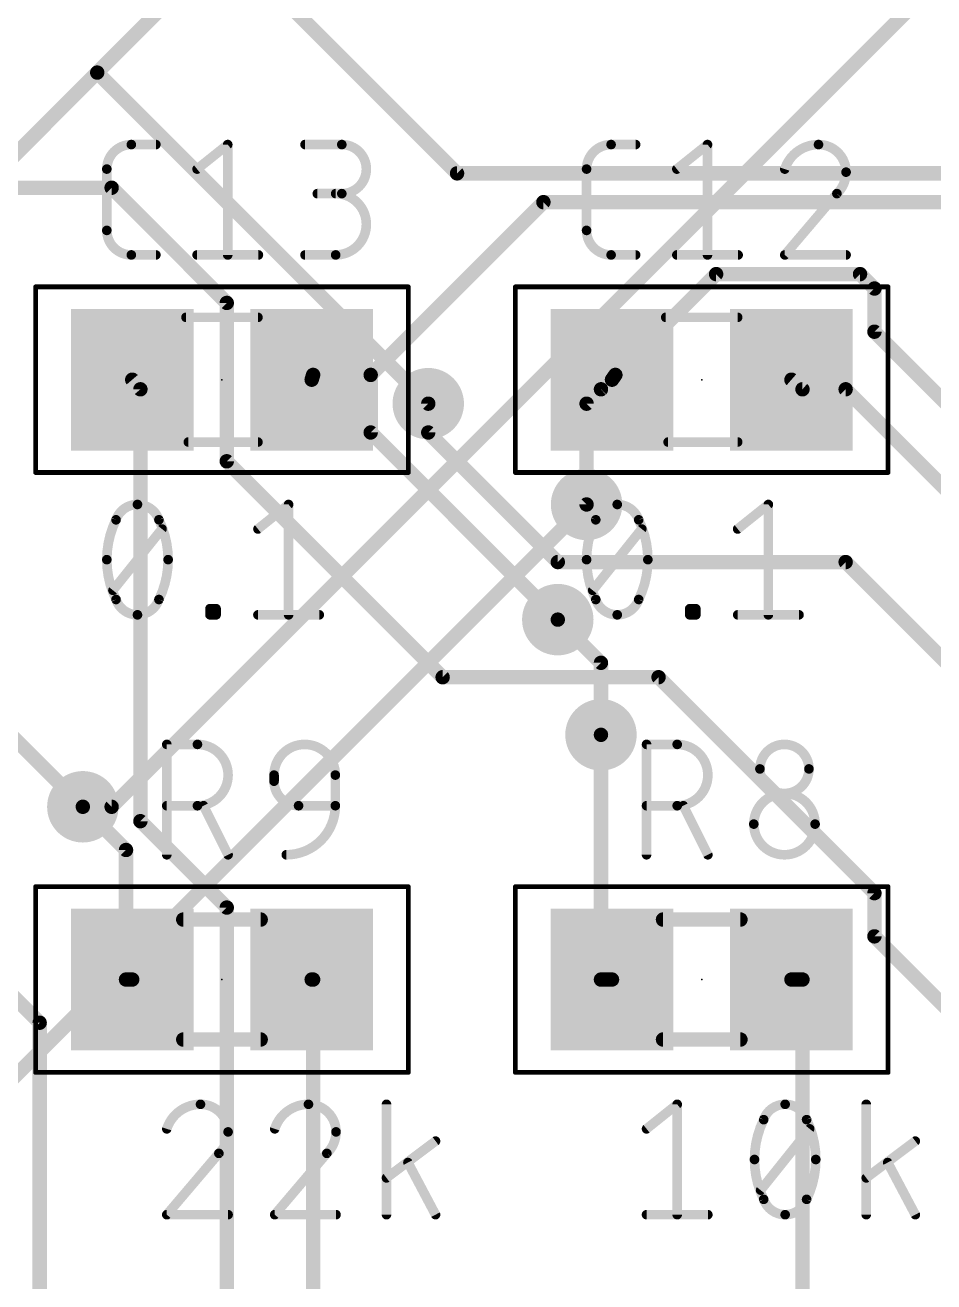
# Model space of a CAD drawing. Extents: x 0 to 100, y 0 to 80.
# Drawn here: x 42.37 to 51.99, y 50.14 to 63.44 of the extents above; entities that cross this region are included whole.
import ezdxf

# ---------------------------------------------------------------- set-up
doc = ezdxf.new("R2010")
doc.units = 0
for name, color, linetype in [('1', 22, 'CONTINUOUS'), ('16', 175, 'CONTINUOUS'), ('18', 82, 'CONTINUOUS'), ('23', 7, 'CONTINUOUS'), ('25', 253, 'CONTINUOUS'), ('27', 253, 'CONTINUOUS'), ('39', 22, 'CONTINUOUS'), ('51', 253, 'CONTINUOUS')]:
    doc.layers.add(name, color=color, linetype=linetype)

# ---------------------------------------------------------------- blocks, each defined once
blk = doc.blocks.new('RECT')
blk.add_solid([(-0.5, -0.5), (0.5, -0.5), (-0.5, 0.5), (0.5, 0.5)])
blk = doc.blocks.new('ROUNDV')
at = {"const_width": 0.5}
blk.add_lwpolyline([(0, -0.25, 1), (0, 0.25, 1), (0, -0.25)], format="xyb", dxfattribs=at)

msp = doc.modelspace()

# ---------------------------------------------------------------- linework, layer by layer
at = {"layer": '1', "const_width": 0.1524}
for points in [[(46.9392, 61.8744), (43.8912, 64.9224)], [(56.5404, 61.8744), (46.9392, 61.8744)], [(33.528, 61.722), (43.2816, 61.722)], [(43.2816, 61.722), (44.5008, 60.5028)], [(47.8536, 61.5696), (46.0248, 59.7408)], [(54.864, 61.5696), (47.8536, 61.5696)], [(48.6156, 59.7408), (49.6824, 60.8076)], [(49.6824, 60.8076), (51.2064, 60.8076)], [(51.2064, 60.8076), (51.3588, 60.6552)], [(51.3588, 60.6552), (51.3588, 60.198)], [(44.5008, 60.5028), (44.5008, 58.8264)], [(51.3588, 60.198), (52.8828, 58.674)], [(43.5864, 59.5884), (43.5, 59.69)], [(45.4152, 59.7408), (45.4, 59.69)], [(46.0248, 59.7408), (45.4, 59.69)], [(46.0248, 59.7408), (45.4152, 59.7408)], [(46.0248, 59.7408), (46.0248, 59.1312)], [(48.4632, 59.5884), (48.58, 59.69)], [(48.6156, 59.7408), (48.58, 59.69)], [(50.5968, 59.5884), (50.48, 59.69)], [(43.5864, 55.0164), (43.5864, 59.5884)], [(48.4632, 59.5884), (48.3108, 59.436)], [(50.5968, 59.5884), (51.054, 59.5884)], [(51.054, 59.5884), (56.5404, 54.102)], [(46.6344, 59.436), (46.6344, 59.1312)], [(48.3108, 59.436), (48.3108, 58.3692)], [(46.0248, 59.1312), (48.006, 57.15)], [(46.6344, 59.1312), (48.006, 57.7596)], [(39.3192, 58.8264), (42.9768, 55.1688)], [(44.5008, 58.8264), (46.7868, 56.5404)], [(48.006, 57.7596), (51.054, 57.7596)], [(51.054, 57.7596), (55.4736, 53.34)], [(42.5196, 52.8828), (38.5572, 56.8452)], [(46.7868, 56.5404), (49.0728, 56.5404)], [(49.0728, 56.5404), (51.3588, 54.2544)], [(48.4632, 55.9308), (48.4632, 53.34)], [(42.9768, 55.1688), (43.434, 54.7116)], [(44.5008, 54.102), (43.5864, 55.0164)], [(43.434, 54.7116), (43.434, 53.34)], [(51.3588, 54.2544), (51.3588, 53.7972)], [(44.5008, 47.244), (44.5008, 54.102)], [(51.3588, 53.7972), (54.864, 50.292)], [(43.434, 53.34), (43.5, 53.34)], [(45.4152, 53.34), (45.4, 53.34)], [(45.4152, 49.9872), (45.4152, 53.34)], [(48.4632, 53.34), (48.58, 53.34)], [(50.5968, 53.34), (50.48, 53.34)], [(50.5968, 45.72), (50.5968, 53.34)], [(42.5196, 44.8056), (42.5196, 52.8828)]]:
    msp.add_lwpolyline(points, dxfattribs=at)
at = {"layer": '1', "const_width": 0.0762}
for points in [[(46.9392, 61.9125, 1), (46.9392, 61.8363)], [(46.9123, 61.8475, 1), (46.9661, 61.9013)], [(43.3085, 61.7489, 1), (43.2547, 61.6951)], [(43.2816, 61.6839, 1), (43.2816, 61.7601)], [(47.8536, 61.6077, 1), (47.8536, 61.5315)], [(47.8805, 61.5427, 1), (47.8267, 61.5965)], [(49.6824, 60.8457, 1), (49.6824, 60.7695)], [(49.7093, 60.7807, 1), (49.6555, 60.8345)], [(51.2333, 60.8345, 1), (51.1795, 60.7807)], [(51.2064, 60.7695, 1), (51.2064, 60.8457)], [(51.3969, 60.6552, 1), (51.3207, 60.6552)], [(51.3319, 60.6283, 1), (51.3857, 60.6821)], [(44.5389, 60.5028, 1), (44.4627, 60.5028)], [(44.4739, 60.4759, 1), (44.5277, 60.5297)], [(51.3857, 60.2249, 1), (51.3319, 60.1711)], [(51.3207, 60.198, 1), (51.3969, 60.198)], [(43.529, 59.7147, 1), (43.471, 59.6653)], [(45.3969, 59.728, 1), (45.4031, 59.652)], [(45.3635, 59.7009, 1), (45.4365, 59.6791)], [(45.4152, 59.7789, 1), (45.4152, 59.7027)], [(45.4517, 59.7299, 1), (45.3787, 59.7517)], [(46.0629, 59.7408, 1), (45.9867, 59.7408)], [(45.9979, 59.7677, 1), (46.0517, 59.7139)], [(46.0279, 59.7028, 1), (46.0217, 59.7788)], [(46.0248, 59.7027, 1), (46.0248, 59.7789)], [(48.5488, 59.7119, 1), (48.6112, 59.6681)], [(48.605, 59.6613, 1), (48.555, 59.7187)], [(48.5887, 59.7677, 1), (48.6425, 59.7139)], [(48.6468, 59.7189, 1), (48.5844, 59.7627)], [(50.505, 59.7187, 1), (50.455, 59.6613)], [(43.6245, 59.5884, 1), (43.5483, 59.5884)], [(43.5574, 59.5637, 1), (43.6154, 59.6131)], [(48.4382, 59.6171, 1), (48.4882, 59.5597)], [(48.4901, 59.5615, 1), (48.4363, 59.6153)], [(50.5968, 59.6265, 1), (50.5968, 59.5503)], [(50.5718, 59.5597, 1), (50.6218, 59.6171)], [(51.0809, 59.6153, 1), (51.0271, 59.5615)], [(51.054, 59.5503, 1), (51.054, 59.6265)], [(46.6725, 59.436, 1), (46.5963, 59.436)], [(48.3489, 59.436, 1), (48.2727, 59.436)], [(48.2839, 59.4629, 1), (48.3377, 59.4091)], [(46.0517, 59.1581, 1), (45.9979, 59.1043)], [(46.6613, 59.1581, 1), (46.6075, 59.1043)], [(45.9867, 59.1312, 1), (46.0629, 59.1312)], [(46.5963, 59.1312, 1), (46.6725, 59.1312)], [(44.4627, 58.8264, 1), (44.5389, 58.8264)], [(44.5277, 58.8533, 1), (44.4739, 58.7995)], [(48.2727, 58.3692, 1), (48.3489, 58.3692)], [(48.006, 57.7977, 1), (48.006, 57.7215)], [(47.9791, 57.7327, 1), (48.0329, 57.7865)], [(51.0809, 57.7865, 1), (51.0271, 57.7327)], [(51.054, 57.7215, 1), (51.054, 57.7977)], [(47.9791, 57.1231, 1), (48.0329, 57.1769)], [(46.7868, 56.5785, 1), (46.7868, 56.5023)], [(46.7599, 56.5135, 1), (46.8137, 56.5673)], [(49.0997, 56.5673, 1), (49.0459, 56.5135)], [(49.0728, 56.5023, 1), (49.0728, 56.5785)], [(48.5013, 55.9308, 1), (48.4251, 55.9308)], [(43.0037, 55.1957, 1), (42.9499, 55.1419)], [(42.9499, 55.1419, 1), (43.0037, 55.1957)], [(43.6133, 55.0433, 1), (43.5595, 54.9895)], [(43.5483, 55.0164, 1), (43.6245, 55.0164)], [(43.4721, 54.7116, 1), (43.3959, 54.7116)], [(43.4071, 54.6847, 1), (43.4609, 54.7385)], [(51.3969, 54.2544, 1), (51.3207, 54.2544)], [(51.3319, 54.2275, 1), (51.3857, 54.2813)], [(44.5389, 54.102, 1), (44.4627, 54.102)], [(44.4739, 54.0751, 1), (44.5277, 54.1289)], [(51.3207, 53.7972, 1), (51.3969, 53.7972)], [(51.3857, 53.8241, 1), (51.3319, 53.7703)], [(43.434, 53.3781, 1), (43.434, 53.3019)], [(43.3959, 53.34, 1), (43.4721, 53.34)], [(43.5, 53.3019, 1), (43.5, 53.3781)], [(45.4, 53.3781, 1), (45.4, 53.3019)], [(45.4533, 53.34, 1), (45.3771, 53.34)], [(45.4152, 53.3019, 1), (45.4152, 53.3781)], [(48.4632, 53.3781, 1), (48.4632, 53.3019)], [(48.4251, 53.34, 1), (48.5013, 53.34)], [(48.58, 53.3019, 1), (48.58, 53.3781)], [(50.48, 53.3781, 1), (50.48, 53.3019)], [(50.6349, 53.34, 1), (50.5587, 53.34)], [(50.5968, 53.3019, 1), (50.5968, 53.3781)], [(42.5577, 52.8828, 1), (42.4815, 52.8828)], [(42.4927, 52.8559, 1), (42.5465, 52.9097)]]:
    msp.add_lwpolyline(points, format="xyb", dxfattribs=at)
at = {"layer": '16', "const_width": 0.1524}
for points in [[(43.2816, 55.1688), (55.7784, 67.6656)], [(43.1292, 62.9412), (44.958, 64.77)], [(41.3004, 61.1124), (43.1292, 62.9412)], [(43.1292, 62.9412), (46.6344, 59.436)], [(48.3108, 58.3692), (41.91, 51.9684)], [(48.006, 57.15), (48.4632, 56.6928)], [(48.4632, 56.6928), (48.4632, 55.9308)], [(42.9768, 55.1688), (43.2816, 55.1688)]]:
    msp.add_lwpolyline(points, dxfattribs=at)
at = {"layer": '16', "const_width": 0.0762}
for points in [[(43.1561, 62.9681, 1), (43.1023, 62.9143)], [(43.1023, 62.9681, 1), (43.1561, 62.9143)], [(43.1561, 62.9143, 1), (43.1023, 62.9681)], [(46.6075, 59.4091, 1), (46.6613, 59.4629)], [(48.3377, 58.3423, 1), (48.2839, 58.3961)], [(48.0329, 57.1769, 1), (47.9791, 57.1231)], [(48.5013, 56.6928, 1), (48.4251, 56.6928)], [(48.4363, 56.6659, 1), (48.4901, 56.7197)], [(48.4251, 55.9308, 1), (48.5013, 55.9308)], [(42.9768, 55.2069, 1), (42.9768, 55.1307)], [(43.2547, 55.1957, 1), (43.3085, 55.1419)], [(43.2816, 55.1307, 1), (43.2816, 55.2069)]]:
    msp.add_lwpolyline(points, format="xyb", dxfattribs=at)
at = {"layer": '23'}
for p in [(44.45, 59.69), (49.53, 59.69), (44.45, 53.34), (49.53, 53.34)]:
    msp.add_point(p, dxfattribs=at)
at = {"layer": '25'}
for points, const_width in [([(43.4904, 62.1792, 0.4142), (43.2308, 61.9196)], 0.1016), ([(43.4904, 62.2046, 1), (43.4904, 62.1538)], 0.0508), ([(43.4904, 62.1538, 1), (43.4904, 62.2046)], 0.0508), ([(43.7501, 62.1538, 1), (43.7501, 62.2046)], 0.0508), ([(44.5366, 62.1792, 1), (44.4858, 62.1792)], 0.0508), ([(44.527, 62.1594, 1), (44.4953, 62.199)], 0.0508), ([(45.3296, 62.2046, 1), (45.3296, 62.1538)], 0.0508), ([(45.7191, 61.6599, 1), (45.7191, 62.1792)], 0.1016), ([(45.7191, 62.2046, 1), (45.7191, 62.1538)], 0.0508), ([(45.7191, 62.1538, 1), (45.7191, 62.2046)], 0.0508), ([(48.5704, 62.1792, 0.4142), (48.3108, 61.9196)], 0.1016), ([(48.5704, 62.2046, 1), (48.5704, 62.1538)], 0.0508), ([(48.5704, 62.1538, 1), (48.5704, 62.2046)], 0.0508), ([(48.8301, 62.1538, 1), (48.8301, 62.2046)], 0.0508), ([(49.6166, 62.1792, 1), (49.5658, 62.1792)], 0.0508), ([(49.607, 62.1594, 1), (49.5753, 62.199)], 0.0508), ([(50.7666, 62.1792, 0.3252), (50.4096, 61.9196)], 0.1016), ([(51.0587, 61.8871, 0.4142), (50.7666, 62.1792)], 0.1016), ([(50.7666, 62.2046, 1), (50.7666, 62.1538)], 0.0508), ([(50.7666, 62.1538, 1), (50.7666, 62.2046)], 0.0508), ([(43.2562, 61.9196, 1), (43.2054, 61.9196)], 0.0508), ([(43.2054, 61.9196, 1), (43.2562, 61.9196)], 0.0508), ([(44.1708, 61.9394, 1), (44.2025, 61.8997)], 0.0508), ([(48.3362, 61.9196, 1), (48.2854, 61.9196)], 0.0508), ([(48.2854, 61.9196, 1), (48.3362, 61.9196)], 0.0508), ([(49.2508, 61.9394, 1), (49.2825, 61.8997)], 0.0508), ([(50.3854, 61.9274, 1), (50.4338, 61.9117)], 0.0508), ([(50.9614, 61.6599, 0.2053), (51.0587, 61.8871)], 0.1016), ([(51.0841, 61.8871, 1), (51.0333, 61.8871)], 0.0508), ([(51.0333, 61.8871, 1), (51.0841, 61.8871)], 0.0508), ([(45.4594, 61.6853, 1), (45.4594, 61.6345)], 0.0508), ([(45.6542, 61.0108, 1), (45.6542, 61.6599)], 0.1016), ([(45.6542, 61.6853, 1), (45.6542, 61.6345)], 0.0508), ([(45.7191, 61.6853, 1), (45.7191, 61.6345)], 0.0508), ([(45.7191, 61.6345, 1), (45.7191, 61.6853)], 0.0508), ([(50.9438, 61.6783, 1), (50.9789, 61.6415)], 0.0508), ([(50.9807, 61.6435, 1), (50.942, 61.6764)], 0.0508), ([(43.2308, 61.2704, 0.4142), (43.4904, 61.0108)], 0.1016), ([(43.2562, 61.2704, 1), (43.2054, 61.2704)], 0.0508), ([(43.2054, 61.2704, 1), (43.2562, 61.2704)], 0.0508), ([(48.3108, 61.2704, 0.4142), (48.5704, 61.0108)], 0.1016), ([(48.3362, 61.2704, 1), (48.2854, 61.2704)], 0.0508), ([(48.2854, 61.2704, 1), (48.3362, 61.2704)], 0.0508), ([(43.4904, 61.0362, 1), (43.4904, 60.9854)], 0.0508), ([(43.4904, 60.9854, 1), (43.4904, 61.0362)], 0.0508), ([(43.7501, 60.9854, 1), (43.7501, 61.0362)], 0.0508), ([(44.1866, 61.0362, 1), (44.1866, 60.9854)], 0.0508), ([(44.4858, 61.0108, 1), (44.5366, 61.0108)], 0.0508), ([(44.8357, 60.9854, 1), (44.8357, 61.0362)], 0.0508), ([(45.3296, 61.0362, 1), (45.3296, 60.9854)], 0.0508), ([(45.6542, 61.0362, 1), (45.6542, 60.9854)], 0.0508), ([(45.6542, 60.9854, 1), (45.6542, 61.0362)], 0.0508), ([(48.5704, 61.0362, 1), (48.5704, 60.9854)], 0.0508), ([(48.5704, 60.9854, 1), (48.5704, 61.0362)], 0.0508), ([(48.8301, 60.9854, 1), (48.8301, 61.0362)], 0.0508), ([(49.2666, 61.0362, 1), (49.2666, 60.9854)], 0.0508), ([(49.5658, 61.0108, 1), (49.6166, 61.0108)], 0.0508), ([(49.9157, 60.9854, 1), (49.9157, 61.0362)], 0.0508), ([(50.4096, 61.0362, 1), (50.4096, 60.9854)], 0.0508), ([(50.3903, 61.0273, 1), (50.429, 60.9943)], 0.0508), ([(51.0587, 60.9854, 1), (51.0587, 61.0362)], 0.0508), ([(43.8912, 55.8292, 1), (43.8404, 55.8292)], 0.0508), ([(43.8658, 55.8546, 1), (43.8658, 55.8038)], 0.0508), ([(44.1904, 55.1801, 1), (44.1904, 55.8292)], 0.1016), ([(44.1904, 55.8546, 1), (44.1904, 55.8038)], 0.0508), ([(44.1904, 55.8038, 1), (44.1904, 55.8546)], 0.0508), ([(45.6505, 55.5046, 1), (45.0014, 55.5046)], 0.1016), ([(48.9712, 55.8292, 1), (48.9204, 55.8292)], 0.0508), ([(48.9458, 55.8546, 1), (48.9458, 55.8038)], 0.0508), ([(49.2704, 55.1801, 1), (49.2704, 55.8292)], 0.1016), ([(49.2704, 55.8546, 1), (49.2704, 55.8038)], 0.0508), ([(49.2704, 55.8038, 1), (49.2704, 55.8546)], 0.0508), ([(50.6656, 55.5696, 1), (50.1463, 55.5696)], 0.1016), ([(50.1463, 55.5696, 1), (50.6656, 55.5696)], 0.1016), ([(50.1717, 55.5696, 1), (50.1209, 55.5696)], 0.0508), ([(50.691, 55.5696, 1), (50.6402, 55.5696)], 0.0508), ([(45.0268, 55.5046, 1), (44.976, 55.5046)], 0.0508), ([(44.976, 55.5046, 1), (45.0268, 55.5046)], 0.0508), ([(45.0014, 55.4397, 0.4142), (45.2611, 55.1801)], 0.1016), ([(45.0268, 55.4397, 1), (44.976, 55.4397)], 0.0508), ([(45.6759, 55.5046, 1), (45.6251, 55.5046)], 0.0508), ([(45.6251, 55.5046, 1), (45.6759, 55.5046)], 0.0508), ([(50.1209, 55.5696, 1), (50.1717, 55.5696)], 0.0508), ([(50.6402, 55.5696, 1), (50.691, 55.5696)], 0.0508), ([(44.976, 55.4397, 1), (45.0268, 55.4397)], 0.0508), ([(50.7305, 54.9854, 1), (50.0814, 54.9854)], 0.1016), ([(43.8658, 55.2055, 1), (43.8658, 55.1547)], 0.0508), ([(44.1904, 55.2055, 1), (44.1904, 55.1547)], 0.0508), ([(44.1904, 55.1547, 1), (44.1904, 55.2055)], 0.0508), ([(44.278, 55.1914, 1), (44.2325, 55.1687)], 0.0508), ([(45.1313, 54.6608, 0.4142), (45.6505, 55.1801)], 0.1016), ([(45.2611, 55.2055, 1), (45.2611, 55.1547)], 0.0508), ([(45.2611, 55.1547, 1), (45.2611, 55.2055)], 0.0508), ([(45.6759, 55.1801, 1), (45.6251, 55.1801)], 0.0508), ([(45.6505, 55.1547, 1), (45.6505, 55.2055)], 0.0508), ([(48.9458, 55.2055, 1), (48.9458, 55.1547)], 0.0508), ([(49.2704, 55.2055, 1), (49.2704, 55.1547)], 0.0508), ([(49.2704, 55.1547, 1), (49.2704, 55.2055)], 0.0508), ([(49.358, 55.1914, 1), (49.3125, 55.1687)], 0.0508), ([(45.6251, 55.1801, 1), (45.6759, 55.1801)], 0.0508), ([(50.0814, 54.9854, 1), (50.7305, 54.9854)], 0.1016), ([(50.1068, 54.9854, 1), (50.056, 54.9854)], 0.0508), ([(50.056, 54.9854, 1), (50.1068, 54.9854)], 0.0508), ([(50.7559, 54.9854, 1), (50.7051, 54.9854)], 0.0508), ([(50.7051, 54.9854, 1), (50.7559, 54.9854)], 0.0508), ([(43.8404, 54.6608, 1), (43.8912, 54.6608)], 0.0508), ([(44.4922, 54.6494, 1), (44.5376, 54.6722)], 0.0508), ([(45.1313, 54.6862, 1), (45.1313, 54.6354)], 0.0508), ([(48.9204, 54.6608, 1), (48.9712, 54.6608)], 0.0508), ([(49.5722, 54.6494, 1), (49.6176, 54.6722)], 0.0508)]:
    msp.add_lwpolyline(points, format="xyb", dxfattribs=dict(at, const_width=const_width))
at = {"layer": '25', "const_width": 0.1016}
for points in [[(43.4904, 62.1792), (43.7501, 62.1792)], [(44.1866, 61.9196), (44.5112, 62.1792)], [(44.5112, 62.1792), (44.5112, 61.0108)], [(45.3296, 62.1792), (45.7191, 62.1792)], [(48.5704, 62.1792), (48.8301, 62.1792)], [(49.2666, 61.9196), (49.5912, 62.1792)], [(49.5912, 62.1792), (49.5912, 61.0108)], [(43.2308, 61.2704), (43.2308, 61.9196)], [(48.3108, 61.2704), (48.3108, 61.9196)], [(45.7191, 61.6599), (45.4594, 61.6599)], [(50.9614, 61.6599), (50.4096, 61.0108)], [(43.7501, 61.0108), (43.4904, 61.0108)], [(44.1866, 61.0108), (44.8357, 61.0108)], [(45.3296, 61.0108), (45.6542, 61.0108)], [(48.8301, 61.0108), (48.5704, 61.0108)], [(49.2666, 61.0108), (49.9157, 61.0108)], [(50.4096, 61.0108), (51.0587, 61.0108)], [(43.8658, 54.6608), (43.8658, 55.8292)], [(43.8658, 55.8292), (44.1904, 55.8292)], [(48.9458, 54.6608), (48.9458, 55.8292)], [(48.9458, 55.8292), (49.2704, 55.8292)], [(45.0014, 55.4397), (45.0014, 55.5046)], [(45.6505, 55.5046), (45.6505, 55.1801)], [(44.1904, 55.1801), (43.8658, 55.1801)], [(44.5149, 54.6608), (44.2553, 55.1801)], [(45.6505, 55.1801), (45.2611, 55.1801)], [(49.2704, 55.1801), (48.9458, 55.1801)], [(49.5949, 54.6608), (49.3353, 55.1801)]]:
    msp.add_lwpolyline(points, dxfattribs=at)
at = {"layer": '27'}
for points, const_width in [([(43.5554, 58.3692, 0.3205), (43.3282, 58.2069)], 0.1016), ([(43.7825, 58.2069, 0.3205), (43.5554, 58.3692)], 0.1016), ([(43.5554, 58.3946, 1), (43.5554, 58.3438)], 0.0508), ([(43.5554, 58.3438, 1), (43.5554, 58.3946)], 0.0508), ([(45.1809, 58.3692, 1), (45.1301, 58.3692)], 0.0508), ([(45.1714, 58.3494, 1), (45.1397, 58.389)], 0.0508), ([(48.6354, 58.3692, 0.3205), (48.4082, 58.2069)], 0.1016), ([(48.8625, 58.2069, 0.3205), (48.6354, 58.3692)], 0.1016), ([(48.6354, 58.3946, 1), (48.6354, 58.3438)], 0.0508), ([(48.6354, 58.3438, 1), (48.6354, 58.3946)], 0.0508), ([(50.2609, 58.3692, 1), (50.2101, 58.3692)], 0.0508), ([(50.2514, 58.3494, 1), (50.2197, 58.389)], 0.0508), ([(43.3282, 58.2069, 0.1139), (43.2308, 57.785)], 0.1016), ([(43.3041, 58.2152, 1), (43.3522, 58.1987)], 0.0508), ([(43.351, 58.1958, 1), (43.3053, 58.2181)], 0.0508), ([(43.8054, 58.2181, 1), (43.7597, 58.1958)], 0.0508), ([(43.8799, 57.785, 0.1139), (43.7825, 58.2069)], 0.1016), ([(43.7585, 58.1987, 1), (43.8066, 58.2152)], 0.0508), ([(43.8348, 58.0937, 1), (43.7952, 58.1254)], 0.0508), ([(44.8151, 58.1294, 1), (44.8469, 58.0897)], 0.0508), ([(48.4082, 58.2069, 0.1139), (48.3108, 57.785)], 0.1016), ([(48.3841, 58.2152, 1), (48.4322, 58.1987)], 0.0508), ([(48.431, 58.1958, 1), (48.3853, 58.2181)], 0.0508), ([(48.8854, 58.2181, 1), (48.8397, 58.1958)], 0.0508), ([(48.9599, 57.785, 0.1139), (48.8625, 58.2069)], 0.1016), ([(48.8385, 58.1987, 1), (48.8866, 58.2152)], 0.0508), ([(48.9148, 58.0937, 1), (48.8752, 58.1254)], 0.0508), ([(49.8951, 58.1294, 1), (49.9269, 58.0897)], 0.0508), ([(43.2308, 57.785, 0.1139), (43.3282, 57.3631)], 0.1016), ([(43.2562, 57.785, 1), (43.2054, 57.785)], 0.0508), ([(43.2054, 57.785, 1), (43.2562, 57.785)], 0.0508), ([(43.7825, 57.3631, 0.1139), (43.8799, 57.785)], 0.1016), ([(43.9053, 57.785, 1), (43.8545, 57.785)], 0.0508), ([(43.8545, 57.785, 1), (43.9053, 57.785)], 0.0508), ([(48.3108, 57.785, 0.1139), (48.4082, 57.3631)], 0.1016), ([(48.3362, 57.785, 1), (48.2854, 57.785)], 0.0508), ([(48.2854, 57.785, 1), (48.3362, 57.785)], 0.0508), ([(48.8625, 57.3631, 0.1139), (48.9599, 57.785)], 0.1016), ([(48.9853, 57.785, 1), (48.9345, 57.785)], 0.0508), ([(48.9345, 57.785, 1), (48.9853, 57.785)], 0.0508), ([(43.2759, 57.4763, 1), (43.3155, 57.4446)], 0.0508), ([(48.3559, 57.4763, 1), (48.3955, 57.4446)], 0.0508), ([(43.3522, 57.3713, 1), (43.3041, 57.3548)], 0.0508), ([(43.3282, 57.3631, 0.3205), (43.5554, 57.2008)], 0.1016), ([(43.3053, 57.3519, 1), (43.351, 57.3742)], 0.0508), ([(43.5554, 57.2008, 0.3205), (43.7825, 57.3631)], 0.1016), ([(43.7597, 57.3742, 1), (43.8054, 57.3519)], 0.0508), ([(43.8066, 57.3548, 1), (43.7585, 57.3713)], 0.0508), ([(48.4322, 57.3713, 1), (48.3841, 57.3548)], 0.0508), ([(48.4082, 57.3631, 0.3205), (48.6354, 57.2008)], 0.1016), ([(48.3853, 57.3519, 1), (48.431, 57.3742)], 0.0508), ([(48.6354, 57.2008, 0.3205), (48.8625, 57.3631)], 0.1016), ([(48.8397, 57.3742, 1), (48.8854, 57.3519)], 0.0508), ([(48.8866, 57.3548, 1), (48.8385, 57.3713)], 0.0508), ([(43.5554, 57.2262, 1), (43.5554, 57.1754)], 0.0508), ([(43.5554, 57.1754, 1), (43.5554, 57.2262)], 0.0508), ([(44.3484, 57.2657, 1), (44.2976, 57.2657)], 0.0508), ([(44.323, 57.2911, 1), (44.323, 57.2403)], 0.0508), ([(44.323, 57.2262, 1), (44.323, 57.1754)], 0.0508), ([(44.2976, 57.2008, 1), (44.3484, 57.2008)], 0.0508), ([(44.4133, 57.2657, 1), (44.3625, 57.2657)], 0.0508), ([(44.3625, 57.2008, 1), (44.4133, 57.2008)], 0.0508), ([(44.3879, 57.2403, 1), (44.3879, 57.2911)], 0.0508), ([(44.3879, 57.1754, 1), (44.3879, 57.2262)], 0.0508), ([(44.831, 57.2262, 1), (44.831, 57.1754)], 0.0508), ([(45.1301, 57.2008, 1), (45.1809, 57.2008)], 0.0508), ([(45.4801, 57.1754, 1), (45.4801, 57.2262)], 0.0508), ([(48.6354, 57.2262, 1), (48.6354, 57.1754)], 0.0508), ([(48.6354, 57.1754, 1), (48.6354, 57.2262)], 0.0508), ([(49.4284, 57.2657, 1), (49.3776, 57.2657)], 0.0508), ([(49.403, 57.2911, 1), (49.403, 57.2403)], 0.0508), ([(49.403, 57.2262, 1), (49.403, 57.1754)], 0.0508), ([(49.3776, 57.2008, 1), (49.4284, 57.2008)], 0.0508), ([(49.4933, 57.2657, 1), (49.4425, 57.2657)], 0.0508), ([(49.4425, 57.2008, 1), (49.4933, 57.2008)], 0.0508), ([(49.4679, 57.2403, 1), (49.4679, 57.2911)], 0.0508), ([(49.4679, 57.1754, 1), (49.4679, 57.2262)], 0.0508), ([(49.911, 57.2262, 1), (49.911, 57.1754)], 0.0508), ([(50.2101, 57.2008, 1), (50.2609, 57.2008)], 0.0508), ([(50.5601, 57.1754, 1), (50.5601, 57.2262)], 0.0508), ([(44.2228, 52.0192, 0.3252), (43.8658, 51.7596)], 0.1016), ([(44.5149, 51.7271, 0.4142), (44.2228, 52.0192)], 0.1016), ([(44.2228, 52.0446, 1), (44.2228, 51.9938)], 0.0508), ([(44.2228, 51.9938, 1), (44.2228, 52.0446)], 0.0508), ([(45.3658, 52.0192, 0.3252), (45.0088, 51.7596)], 0.1016), ([(45.6579, 51.7271, 0.4142), (45.3658, 52.0192)], 0.1016), ([(45.3658, 52.0446, 1), (45.3658, 51.9938)], 0.0508), ([(45.3658, 51.9938, 1), (45.3658, 52.0446)], 0.0508), ([(46.2176, 52.0192, 1), (46.1668, 52.0192)], 0.0508), ([(49.2958, 52.0192, 1), (49.245, 52.0192)], 0.0508), ([(49.2862, 51.9994, 1), (49.2545, 52.039)], 0.0508), ([(50.4134, 52.0192, 0.3205), (50.1862, 51.8569)], 0.1016), ([(50.4133, 52.0446, 1), (50.4134, 51.9938)], 0.0508), ([(50.6405, 51.8569, 0.3205), (50.4134, 52.0192)], 0.1016), ([(50.4133, 51.9938, 1), (50.4134, 52.0446)], 0.0508), ([(51.2976, 52.0192, 1), (51.2468, 52.0192)], 0.0508), ([(50.1862, 51.8569, 0.1139), (50.0888, 51.435)], 0.1016), ([(50.1621, 51.8652, 1), (50.2102, 51.8487)], 0.0508), ([(50.209, 51.8458, 1), (50.1633, 51.8681)], 0.0508), ([(50.6634, 51.8681, 1), (50.6177, 51.8458)], 0.0508), ([(50.7379, 51.435, 0.1139), (50.6405, 51.8569)], 0.1016), ([(50.6165, 51.8487, 1), (50.6646, 51.8652)], 0.0508), ([(43.8416, 51.7674, 1), (43.89, 51.7517)], 0.0508), ([(44.4175, 51.4999, 0.2053), (44.5149, 51.7271)], 0.1016), ([(44.5403, 51.7271, 1), (44.4895, 51.7271)], 0.0508), ([(44.4895, 51.7271, 1), (44.5403, 51.7271)], 0.0508), ([(44.9846, 51.7674, 1), (45.033, 51.7517)], 0.0508), ([(45.5605, 51.4999, 0.2053), (45.6579, 51.7271)], 0.1016), ([(45.6833, 51.7271, 1), (45.6325, 51.7271)], 0.0508), ([(45.6325, 51.7271, 1), (45.6833, 51.7271)], 0.0508), ([(48.9299, 51.7794, 1), (48.9617, 51.7397)], 0.0508), ([(50.6928, 51.7437, 1), (50.6532, 51.7754)], 0.0508), ([(46.7267, 51.6094, 1), (46.6962, 51.6501)], 0.0508), ([(51.8067, 51.6094, 1), (51.7762, 51.6501)], 0.0508), ([(44.4, 51.5183, 1), (44.4351, 51.4815)], 0.0508), ([(44.4369, 51.4835, 1), (44.3982, 51.5164)], 0.0508), ([(45.543, 51.5183, 1), (45.5781, 51.4815)], 0.0508), ([(45.5799, 51.4835, 1), (45.5412, 51.5164)], 0.0508), ([(46.4418, 51.4144, 1), (46.3969, 51.3907)], 0.0508), ([(50.0888, 51.435, 0.1139), (50.1862, 51.0131)], 0.1016), ([(50.1142, 51.435, 1), (50.0634, 51.435)], 0.0508), ([(50.0634, 51.435, 1), (50.1142, 51.435)], 0.0508), ([(50.6405, 51.0131, 0.1139), (50.7379, 51.435)], 0.1016), ([(50.7633, 51.435, 1), (50.7125, 51.435)], 0.0508), ([(50.7125, 51.435, 1), (50.7633, 51.435)], 0.0508), ([(51.5218, 51.4144, 1), (51.4769, 51.3907)], 0.0508), ([(46.1769, 51.2606, 1), (46.2074, 51.2199)], 0.0508), ([(51.2569, 51.2606, 1), (51.2874, 51.2199)], 0.0508), ([(50.1339, 51.1263, 1), (50.1735, 51.0946)], 0.0508), ([(50.2102, 51.0213, 1), (50.1621, 51.0048)], 0.0508), ([(50.1862, 51.0131, 0.3205), (50.4134, 50.8508)], 0.1016), ([(50.1633, 51.0019, 1), (50.209, 51.0242)], 0.0508), ([(50.4134, 50.8508, 0.3205), (50.6405, 51.0131)], 0.1016), ([(50.6177, 51.0242, 1), (50.6634, 51.0019)], 0.0508), ([(50.6646, 51.0048, 1), (50.6165, 51.0213)], 0.0508), ([(43.8464, 50.8673, 1), (43.8852, 50.8343)], 0.0508), ([(43.8658, 50.8762, 1), (43.8658, 50.8254)], 0.0508), ([(44.5149, 50.8254, 1), (44.5149, 50.8762)], 0.0508), ([(44.9894, 50.8673, 1), (45.0282, 50.8343)], 0.0508), ([(45.0088, 50.8762, 1), (45.0088, 50.8254)], 0.0508), ([(45.6579, 50.8254, 1), (45.6579, 50.8762)], 0.0508), ([(46.1668, 50.8508, 1), (46.2176, 50.8508)], 0.0508), ([(46.689, 50.8389, 1), (46.7339, 50.8627)], 0.0508), ([(48.9458, 50.8762, 1), (48.9458, 50.8254)], 0.0508), ([(49.245, 50.8508, 1), (49.2958, 50.8508)], 0.0508), ([(49.5949, 50.8254, 1), (49.5949, 50.8762)], 0.0508), ([(50.4133, 50.8762, 1), (50.4134, 50.8254)], 0.0508), ([(50.4133, 50.8254, 1), (50.4134, 50.8762)], 0.0508), ([(51.2468, 50.8508, 1), (51.2976, 50.8508)], 0.0508), ([(51.769, 50.8389, 1), (51.8139, 50.8627)], 0.0508)]:
    msp.add_lwpolyline(points, format="xyb", dxfattribs=dict(at, const_width=const_width))
at = {"layer": '27', "const_width": 0.1016}
for points in [[(44.831, 58.1096), (45.1555, 58.3692)], [(45.1555, 58.3692), (45.1555, 57.2008)], [(49.911, 58.1096), (50.2355, 58.3692)], [(50.2355, 58.3692), (50.2355, 57.2008)], [(43.2957, 57.4604), (43.815, 58.1096)], [(48.3757, 57.4604), (48.895, 58.1096)], [(44.323, 57.2008), (44.323, 57.2657)], [(44.323, 57.2657), (44.3879, 57.2657)], [(44.3879, 57.2008), (44.323, 57.2008)], [(44.3879, 57.2657), (44.3879, 57.2008)], [(44.831, 57.2008), (45.4801, 57.2008)], [(49.403, 57.2008), (49.403, 57.2657)], [(49.403, 57.2657), (49.4679, 57.2657)], [(49.4679, 57.2008), (49.403, 57.2008)], [(49.4679, 57.2657), (49.4679, 57.2008)], [(49.911, 57.2008), (50.5601, 57.2008)], [(46.1922, 50.8508), (46.1922, 52.0192)], [(48.9458, 51.7596), (49.2704, 52.0192)], [(49.2704, 52.0192), (49.2704, 50.8508)], [(51.2722, 50.8508), (51.2722, 52.0192)], [(50.1537, 51.1104), (50.673, 51.7596)], [(46.7114, 51.6297), (46.1922, 51.2403)], [(51.7914, 51.6297), (51.2722, 51.2403)], [(44.4175, 51.4999), (43.8658, 50.8508)], [(45.5605, 51.4999), (45.0088, 50.8508)], [(46.7114, 50.8508), (46.4193, 51.4025)], [(51.7914, 50.8508), (51.4993, 51.4025)], [(43.8658, 50.8508), (44.5149, 50.8508)], [(45.0088, 50.8508), (45.6579, 50.8508)], [(48.9458, 50.8508), (49.5949, 50.8508)]]:
    msp.add_lwpolyline(points, dxfattribs=at)
at = {"layer": '39', "const_width": 0.0508}
for points in [[(42.477, 60.673), (46.423, 60.673)], [(42.477, 58.707), (42.477, 60.673)], [(46.423, 60.673), (46.423, 58.707)], [(47.557, 60.673), (51.503, 60.673)], [(47.557, 58.707), (47.557, 60.673)], [(51.503, 60.673), (51.503, 58.707)], [(46.423, 58.707), (42.477, 58.707)], [(51.503, 58.707), (47.557, 58.707)], [(42.477, 54.323), (46.423, 54.323)], [(42.477, 52.357), (42.477, 54.323)], [(46.423, 54.323), (46.423, 52.357)], [(47.557, 54.323), (51.503, 54.323)], [(47.557, 52.357), (47.557, 54.323)], [(51.503, 54.323), (51.503, 52.357)], [(46.423, 52.357), (42.477, 52.357)], [(51.503, 52.357), (47.557, 52.357)]]:
    msp.add_lwpolyline(points, dxfattribs=at)
at = {"layer": '39', "const_width": 0.0254}
for points in [[(42.477, 60.6857, 1), (42.477, 60.6603)], [(42.4897, 60.673, 1), (42.4643, 60.673)], [(46.4357, 60.673, 1), (46.4103, 60.673)], [(46.423, 60.6603, 1), (46.423, 60.6857)], [(47.557, 60.6857, 1), (47.557, 60.6603)], [(47.5697, 60.673, 1), (47.5443, 60.673)], [(51.5157, 60.673, 1), (51.4903, 60.673)], [(51.503, 60.6603, 1), (51.503, 60.6857)], [(42.477, 58.7197, 1), (42.477, 58.6943)], [(42.4643, 58.707, 1), (42.4897, 58.707)], [(46.4103, 58.707, 1), (46.4357, 58.707)], [(46.423, 58.6943, 1), (46.423, 58.7197)], [(47.557, 58.7197, 1), (47.557, 58.6943)], [(47.5443, 58.707, 1), (47.5697, 58.707)], [(51.4903, 58.707, 1), (51.5157, 58.707)], [(51.503, 58.6943, 1), (51.503, 58.7197)], [(42.477, 54.3357, 1), (42.477, 54.3103)], [(42.4897, 54.323, 1), (42.4643, 54.323)], [(46.4357, 54.323, 1), (46.4103, 54.323)], [(46.423, 54.3103, 1), (46.423, 54.3357)], [(47.557, 54.3357, 1), (47.557, 54.3103)], [(47.5697, 54.323, 1), (47.5443, 54.323)], [(51.5157, 54.323, 1), (51.4903, 54.323)], [(51.503, 54.3103, 1), (51.503, 54.3357)], [(42.477, 52.3697, 1), (42.477, 52.3443)], [(42.4643, 52.357, 1), (42.4897, 52.357)], [(46.4103, 52.357, 1), (46.4357, 52.357)], [(46.423, 52.3443, 1), (46.423, 52.3697)], [(47.557, 52.3697, 1), (47.557, 52.3443)], [(47.5443, 52.357, 1), (47.5697, 52.357)], [(51.4903, 52.357, 1), (51.5157, 52.357)], [(51.503, 52.3443, 1), (51.503, 52.3697)]]:
    msp.add_lwpolyline(points, format="xyb", dxfattribs=at)
at = {"layer": '51'}
for points, const_width in [([(44.069, 60.35), (44.831, 60.35)], 0.1016), ([(49.149, 60.35), (49.911, 60.35)], 0.1016), ([(44.094, 59.03), (44.831, 59.03)], 0.1016), ([(49.174, 59.03), (49.911, 59.03)], 0.1016), ([(44.04, 53.975), (44.86, 53.975)], 0.1524), ([(49.12, 53.975), (49.94, 53.975)], 0.1524), ([(44.04, 52.705), (44.86, 52.705)], 0.1524), ([(49.12, 52.705), (49.94, 52.705)], 0.1524)]:
    msp.add_lwpolyline(points, dxfattribs=dict(at, const_width=const_width))
for points, const_width in [([(44.069, 60.3754, 1), (44.069, 60.3246)], 0.0508), ([(44.831, 60.3246, 1), (44.831, 60.3754)], 0.0508), ([(49.149, 60.3754, 1), (49.149, 60.3246)], 0.0508), ([(49.911, 60.3246, 1), (49.911, 60.3754)], 0.0508), ([(44.094, 59.0554, 1), (44.094, 59.0046)], 0.0508), ([(44.831, 59.0046, 1), (44.831, 59.0554)], 0.0508), ([(49.174, 59.0554, 1), (49.174, 59.0046)], 0.0508), ([(49.911, 59.0046, 1), (49.911, 59.0554)], 0.0508), ([(44.04, 54.0131, 1), (44.04, 53.9369)], 0.0762), ([(44.86, 53.9369, 1), (44.86, 54.0131)], 0.0762), ([(49.12, 54.0131, 1), (49.12, 53.9369)], 0.0762), ([(49.94, 53.9369, 1), (49.94, 54.0131)], 0.0762), ([(44.04, 52.7431, 1), (44.04, 52.6669)], 0.0762), ([(44.86, 52.6669, 1), (44.86, 52.7431)], 0.0762), ([(49.12, 52.7431, 1), (49.12, 52.6669)], 0.0762), ([(49.94, 52.6669, 1), (49.94, 52.7431)], 0.0762)]:
    msp.add_lwpolyline(points, format="xyb", dxfattribs=dict(at, const_width=const_width))

# ---------------------------------------------------------------- block references
at = {"layer": '1', "xscale": 1.3, "yscale": 1.5}
for p in [(43.5, 59.69), (45.4, 59.69), (48.58, 59.69), (50.48, 59.69), (43.5, 53.34), (45.4, 53.34), (48.58, 53.34), (50.48, 53.34)]:
    msp.add_blockref('RECT', p, dxfattribs=at)
at = {"layer": '18', "xscale": 0.7564, "yscale": 0.7564}
for p in [(46.6344, 59.436), (46.6344, 59.436), (48.3108, 58.3692), (48.3108, 58.3692), (48.006, 57.15), (48.006, 57.15), (48.4632, 55.9308), (48.4632, 55.9308), (42.9768, 55.1688), (42.9768, 55.1688)]:
    msp.add_blockref('ROUNDV', p, dxfattribs=at)
at = {"layer": '51'}
for p, xscale, yscale in [((43.7328, 59.6912), 0.7501, 1.4501), ((45.1806, 59.6912), 0.7501, 1.4501), ((48.8129, 59.6912), 0.7501, 1.4501), ((50.2607, 59.6912), 0.7501, 1.4501), ((43.7082, 53.3415), 0.65, 1.4), ((45.1814, 53.3415), 0.65, 1.4), ((48.7882, 53.3415), 0.65, 1.4), ((50.2614, 53.3415), 0.65, 1.4)]:
    msp.add_blockref('RECT', p, dxfattribs=dict(at, xscale=xscale, yscale=yscale))

doc.saveas('drawing.dxf')
